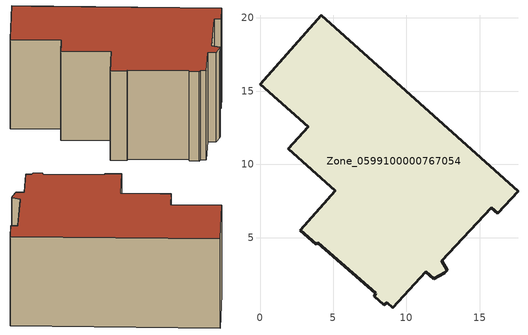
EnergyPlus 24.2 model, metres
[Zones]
Zone_0599100000767054
 floor ground (C_G): 11.33,2.68 9.06,0.22 8.68,0.56 8.44,0.43 7.8,1 7.92,1.21 3.96,4.64 3.83,4.55 2.76,5.51 5.15,8.19 1.94,11.07 3.28,12.56 0,15.48 4.19,20.17 17.61,8.18 16.24,6.65 15.79,7.04 12.4,3.43 12.78,2.77 12.62,2.59 11.87,2.21 z7.38
 wall outside (C_F): 0,15.48 3.28,12.56 1.94,11.07 5.15,8.19 2.76,5.51 3.83,4.55 3.96,4.64 7.92,1.21 7.8,1 8.44,0.43 8.68,0.56 9.06,0.22 11.33,2.68 11.87,2.21 12.62,2.59 12.78,2.77 12.4,3.43 15.79,7.04 16.24,6.65 17.61,8.18 4.19,20.17 0,15.48 z7.38:15.98
 roof outside (C_R): 9.06,0.22 11.33,2.68 11.87,2.21 12.62,2.59 12.78,2.77 12.4,3.43 15.79,7.04 16.24,6.65 17.61,8.18 4.19,20.17 0,15.48 3.28,12.56 1.94,11.07 5.15,8.19 2.76,5.51 3.83,4.55 3.96,4.64 7.92,1.21 7.8,1 8.44,0.43 8.68,0.56 z15.98
[BUILDING]
Pand.0599100000767054: North Axis=0; Terrain=City; Loads Convergence Tolerance Value=0.04; Temperature Convergence Tolerance Value=0.4; Solar Distribution=FullExterior; Maximum Number of Warmup Days=25; Minimum Number of Warmup Days=1
[Site:Location]
Rotterdam.The.Hague.AP_ZH_NLD Design_Conditions: Latitude=51.96; Longitude=4.45; Time Zone=1; Elevation=-4.5
[SITE:GROUNDTEMPERATURE:BUILDINGSURFACE]
18, 18, 18, 18, 18, 18, 18, 18, 18, 18, 18, 18
[MATERIAL] Thermal Absorptance=0.9; Solar Absorptance=0.7; Visible Absorptance=0.7
Name | Roughness | Thickness | Conductivity | Density | Specific Heat
G.D.2006-2014 | MediumSmooth | 0.15 | 0.06 | 540 | 1210
F.D.2006-2014 | Rough | 0.3 | 0.12 | 1920 | 840
R.D.2006-2014 | MediumRough | 0.2 | 0.08 | 1500 | 1000
[CONSTRUCTION]
C_G: G.D.2006-2014
C_F: F.D.2006-2014
C_R: R.D.2006-2014
[ZONE]
Zone_0599100000767054: Type=1; Multiplier=1; Ceiling Height=Autocalculate; Volume=Autocalculate; Floor Area=autocalculate; Part of Total Floor Area=Yes
[ZONEINFILTRATION:DESIGNFLOWRATE]
Infil_Zone_0599100000767054: Zone or ZoneList or Space or SpaceList=Zone_0599100000767054; Schedule=AlwaysOn; Design Flow Rate Calculation Method=Flow/Area; Flow Rate per Floor Area=0.0021; Constant Term Coefficient=1; Temperature Term Coefficient=0; Velocity Term Coefficient=0; Velocity Squared Term Coefficient=0
[HVACTEMPLATE:ZONE:IDEALLOADSAIRSYSTEM]
Zone_0599100000767054: Maximum Heating Supply Air Temperature=50; Minimum Cooling Supply Air Temperature=13; Maximum Heating Supply Air Humidity Ratio=0.0156; Minimum Cooling Supply Air Humidity Ratio=0.0077; Heating Limit=NoLimit; Cooling Limit=NoLimit; Dehumidification Control Type=ConstantSensibleHeatRatio; Cooling Sensible Heat Ratio=0.7; Dehumidification Setpoint=60; Humidification Control Type=None; Humidification Setpoint=30; Outdoor Air Method=None; Outdoor Air Flow Rate per Person=0.00944; Outdoor Air Flow Rate per Zone Floor Area=0; Outdoor Air Flow Rate per Zone=0; Demand Controlled Ventilation Type=None; Outdoor Air Economizer Type=NoEconomizer; Heat Recovery Type=None; Sensible Heat Recovery Effectiveness=0.7; Latent Heat Recovery Effectiveness=0.65
[ZONECONTROL:THERMOSTAT]
ThermostatControl_Zone_0599100000767054: Zone or ZoneList=Zone_0599100000767054; Control Type Schedule=DualSetpointControlType; Control 1=Thermostat_Zone_0599100000767054; Temperature Difference Between Cutout And Setpoint=0
[THERMOSTATSETPOINT:DUALSETPOINT]
Thermostat_Zone_0599100000767054: Heating Setpoint Temperature Schedule=HeatingSetpoint_Zone_0599100000767054; Cooling Setpoint Temperature Schedule=CoolingSetpoint_Zone_0599100000767054
[SCHEDULE:COMPACT]
HeatingSetpoint_Zone_0599100000767054: Through: 12/31, For: AllDays, Until: 24:00, 21
CoolingSetpoint_Zone_0599100000767054: Through: 12/31, For: AllDays, Until: 24:00, 24
DualSetpointControlType: Through: 12/31, For: AllDays, Until: 24:00, 4
AlwaysOn: Through: 12/31, For: AllDays, Until: 24:00, 1
